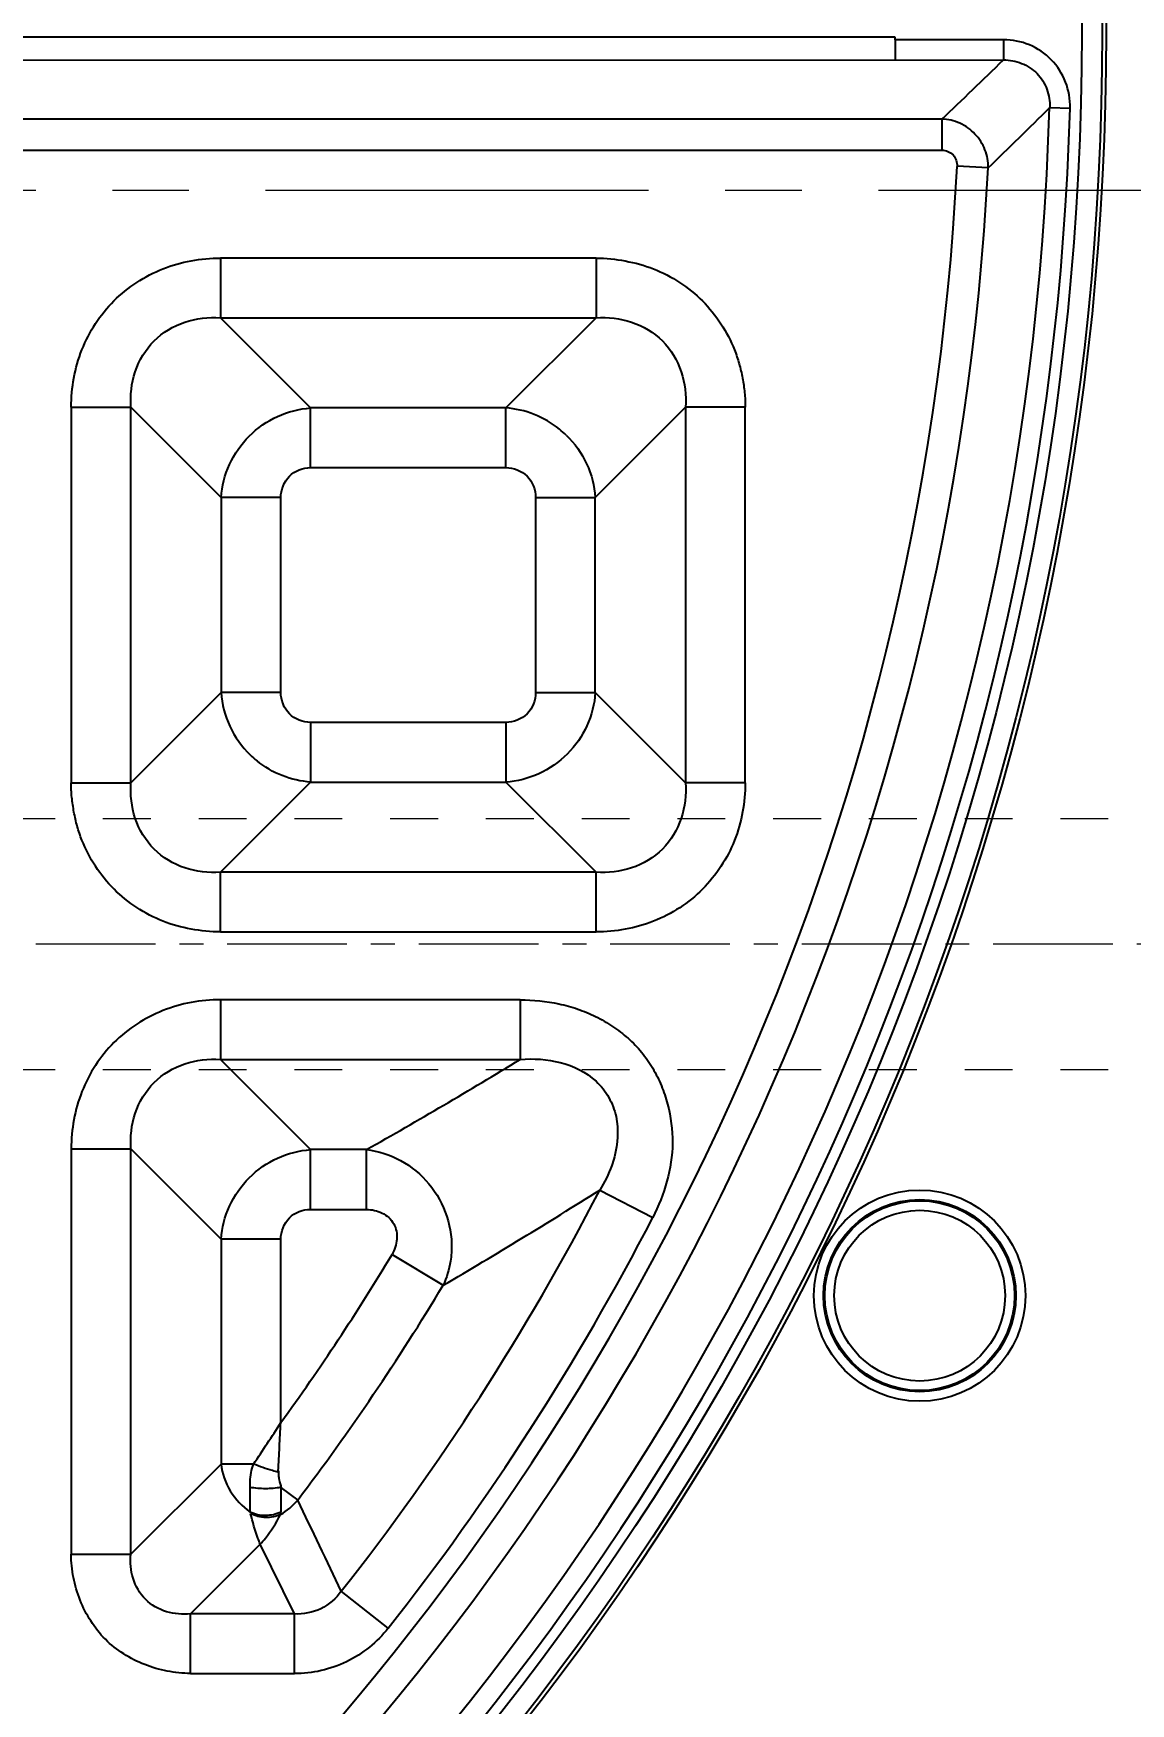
# Model space of a CAD drawing. Header units: millimetres. Extents: x 2141 to 4292, y -4498 to 2648.
# Drawn here: x 3602.3 to 3637.2, y -833.9 to -780.7 of the extents above; entities that cross this region are included whole.
import ezdxf

# ---------------------------------------------------------------- set-up
doc = ezdxf.new("R2010")
doc.units = ezdxf.units.MM
doc.header["$LTSCALE"] = 16.335
doc.header["$PDMODE"] = 3
doc.header["$PDSIZE"] = 0.3125
doc.linetypes.add('CENTER', pattern=[0.6, 0.375, -0.075, 0.075, -0.075])
doc.linetypes.add('HIDDEN', pattern=[0.2, 0.1, -0.1])
doc.layers.get('0').update_dxf_attribs({"linetype": 'CONTINUOUS'})
doc.layers.get('Defpoints').update_dxf_attribs({"linetype": 'CONTINUOUS'})
doc.layers.add('11', color=7, linetype='CONTINUOUS')
doc.layers.add('center', color=1, linetype='CENTER', lineweight=9)
doc.layers.add('cool', color=153, linetype='HIDDEN', lineweight=9)
doc.styles.get("Standard").update_dxf_attribs({"font": 'txt', "width": 0.8})
doc.dimstyles.get("Standard").update_dxf_attribs({"dimtxt": 0.15625, "dimasz": 0.1875, "dimexe": 0.125, "dimexo": 0.0625, "dimtad": 0, "dimtih": 1, "dimtoh": 1, "dimdsep": 46, "dimtxsty": 'Standard', "dimcen": 0.09, "dimadec": 0, "dimazin": 0, "dimtp": 0.01, "dimtm": 0.01, "dimtfac": 1, "dimtofl": 0, "dimtmove": 0, "dimatfit": 3, "dimfxl": 0, "dimtolj": 1, "dimarcsym": 0})

# ---------------------------------------------------------------- blocks, each defined once
blk = doc.blocks.new('*D89')
at = {"color": 4, "lineweight": -2}
blk.add_line((3698.845, -785.718), (3724.555, -785.718), dxfattribs=at)
at = {"layer": 'Defpoints', "color": 0}
for p in [(3555.085, -785.718), (3698.845, -785.718), (3724.555, -785.718)]:
    blk.add_point(p, dxfattribs=at)
at = {"color": 6, "insert": (3729.555, -785.718), "char_height": 5, "attachment_point": 5}
blk.add_mtext('\\A1;0.00', dxfattribs=at)
blk = doc.blocks.new('*D90')
at = {"color": 4, "lineweight": -2}
blk.add_line((3706.275, -756.718), (3724.555, -756.718), dxfattribs=at)
at = {"layer": 'Defpoints', "color": 0}
for p in [(3706.275, -756.718), (3724.555, -756.718), (3555.085, -785.718)]:
    blk.add_point(p, dxfattribs=at)
at = {"color": 6, "insert": (3731.888, -756.718), "char_height": 5, "attachment_point": 5}
blk.add_mtext('\\A1;29.00', dxfattribs=at)
blk = doc.blocks.new('*D91')
at = {"color": 4, "lineweight": -2}
blk.add_line((3664.481, -737.718), (3724.555, -737.718), dxfattribs=at)
at = {"layer": 'Defpoints', "color": 0}
for p in [(3664.481, -737.718), (3724.555, -737.718), (3555.085, -785.718)]:
    blk.add_point(p, dxfattribs=at)
at = {"color": 6, "insert": (3731.888, -737.718), "char_height": 5, "attachment_point": 5}
blk.add_mtext('\\A1;48.00', dxfattribs=at)
blk = doc.blocks.new('*D92')
at = {"color": 4, "lineweight": -2}
blk.add_line((3642.481, -703.718), (3724.555, -703.718), dxfattribs=at)
at = {"layer": 'Defpoints', "color": 0}
for p in [(3642.481, -703.718), (3724.555, -703.718), (3555.085, -785.718)]:
    blk.add_point(p, dxfattribs=at)
at = {"color": 6, "insert": (3731.888, -703.718), "char_height": 5, "attachment_point": 5}
blk.add_mtext('\\A1;82.00', dxfattribs=at)
blk = doc.blocks.new('*D93')
at = {"color": 4, "lineweight": -2}
blk.add_line((3665.052, -688.718), (3724.555, -688.718), dxfattribs=at)
at = {"layer": 'Defpoints', "color": 0}
for p in [(3665.052, -688.718), (3724.555, -688.718), (3555.085, -785.718)]:
    blk.add_point(p, dxfattribs=at)
at = {"color": 6, "insert": (3731.888, -688.718), "char_height": 5, "attachment_point": 5}
blk.add_mtext('\\A1;97.00', dxfattribs=at)
blk = doc.blocks.new('*D94')
at = {"color": 4, "lineweight": -2}
blk.add_line((3602.481, -674.718), (3724.555, -674.718), dxfattribs=at)
at = {"layer": 'Defpoints', "color": 0}
for p in [(3602.481, -674.718), (3724.555, -674.718), (3555.085, -785.718)]:
    blk.add_point(p, dxfattribs=at)
at = {"color": 6, "insert": (3731.888, -674.718), "char_height": 5, "attachment_point": 5}
blk.add_mtext('\\A1;111.00', dxfattribs=at)
blk = doc.blocks.new('*D95')
at = {"color": 4, "lineweight": -2}
blk.add_line((3559.485, -668.718), (3724.555, -668.718), dxfattribs=at)
at = {"layer": 'Defpoints', "color": 0}
for p in [(3559.485, -668.718), (3724.555, -668.718), (3555.085, -785.718)]:
    blk.add_point(p, dxfattribs=at)
at = {"color": 6, "insert": (3732.555, -668.718), "char_height": 5, "attachment_point": 5}
blk.add_mtext('\\A1;117.00', dxfattribs=at)
blk = doc.blocks.new('*D96')
at = {"color": 4, "lineweight": -2}
for p, q in [((3704.555, -667.718), (3714.555, -661.758)), ((3714.555, -661.758), (3724.555, -661.758)), ((3686.461, -667.718), (3704.555, -667.718))]:
    blk.add_line(p, q, dxfattribs=at)
at = {"layer": 'Defpoints', "color": 0}
for p in [(3724.555, -661.758), (3686.461, -667.718), (3555.085, -785.718)]:
    blk.add_point(p, dxfattribs=at)
at = {"color": 6, "insert": (3732.555, -661.758), "char_height": 5, "attachment_point": 5}
blk.add_mtext('\\A1;118.00', dxfattribs=at)
blk = doc.blocks.new('*D97')
at = {"color": 4, "lineweight": -2}
blk.add_line((3689.096, -809.718), (3724.555, -809.718), dxfattribs=at)
at = {"layer": 'Defpoints', "color": 0}
for p in [(3555.085, -785.718), (3689.096, -809.718), (3724.555, -809.718)]:
    blk.add_point(p, dxfattribs=at)
at = {"color": 6, "insert": (3731.888, -809.718), "char_height": 5, "attachment_point": 5}
blk.add_mtext('\\A1;24.00', dxfattribs=at)
blk = doc.blocks.new('*D98')
at = {"color": 4, "lineweight": -2}
blk.add_line((3655.481, -841.718), (3724.555, -841.718), dxfattribs=at)
at = {"layer": 'Defpoints', "color": 0}
for p in [(3555.085, -785.718), (3655.481, -841.718), (3724.555, -841.718)]:
    blk.add_point(p, dxfattribs=at)
at = {"color": 6, "insert": (3731.888, -841.718), "char_height": 5, "attachment_point": 5}
blk.add_mtext('\\A1;56.00', dxfattribs=at)
blk = doc.blocks.new('*D99')
at = {"color": 4, "lineweight": -2}
blk.add_line((3681.593, -867.718), (3724.555, -867.718), dxfattribs=at)
at = {"layer": 'Defpoints', "color": 0}
for p in [(3555.085, -785.718), (3681.593, -867.718), (3724.555, -867.718)]:
    blk.add_point(p, dxfattribs=at)
at = {"color": 6, "insert": (3731.888, -867.718), "char_height": 5, "attachment_point": 5}
blk.add_mtext('\\A1;82.00', dxfattribs=at)
blk = doc.blocks.new('*D100')
at = {"color": 4, "lineweight": -2}
blk.add_line((3591.485, -893.718), (3724.555, -893.718), dxfattribs=at)
at = {"layer": 'Defpoints', "color": 0}
for p in [(3555.085, -785.718), (3591.485, -893.718), (3724.555, -893.718)]:
    blk.add_point(p, dxfattribs=at)
at = {"color": 6, "insert": (3732.888, -893.718), "char_height": 5, "attachment_point": 5}
blk.add_mtext('\\A1;108.00', dxfattribs=at)
blk = doc.blocks.new('*D101')
at = {"color": 4, "lineweight": -2}
blk.add_line((3692.385, -903.718), (3724.555, -903.718), dxfattribs=at)
at = {"layer": 'Defpoints', "color": 0}
for p in [(3555.085, -785.718), (3692.385, -903.718), (3724.555, -903.718)]:
    blk.add_point(p, dxfattribs=at)
at = {"color": 6, "insert": (3732.555, -903.718), "char_height": 5, "attachment_point": 5}
blk.add_mtext('\\A1;118.00', dxfattribs=at)
blk = doc.blocks.new('*D104')
at = {"color": 4, "lineweight": -2}
blk.add_line((3638.081, -699.318), (3638.081, -618.89), dxfattribs=at)
at = {"layer": 'Defpoints', "color": 0}
for p in [(3638.081, -618.89), (3638.081, -699.318), (3555.085, -785.718)]:
    blk.add_point(p, dxfattribs=at)
at = {"color": 6, "insert": (3638.081, -611.556), "char_height": 5, "attachment_point": 5, "rotation": 90}
blk.add_mtext('\\A1;83.00', dxfattribs=at)
blk = doc.blocks.new('*D105')
at = {"color": 4, "lineweight": -2}
blk.add_line((3660.081, -733.318), (3660.081, -618.89), dxfattribs=at)
at = {"layer": 'Defpoints', "color": 0}
for p in [(3660.081, -618.89), (3660.081, -733.318), (3555.085, -785.718)]:
    blk.add_point(p, dxfattribs=at)
at = {"color": 6, "insert": (3660.081, -610.556), "char_height": 5, "attachment_point": 5, "rotation": 90}
blk.add_mtext('\\A1;105.00', dxfattribs=at)
blk = doc.blocks.new('*D106')
at = {"color": 4, "lineweight": -2}
blk.add_line((3683.585, -658.918), (3683.585, -618.89), dxfattribs=at)
at = {"layer": 'Defpoints', "color": 0}
for p in [(3683.585, -618.89), (3683.585, -658.918), (3555.085, -785.718)]:
    blk.add_point(p, dxfattribs=at)
at = {"color": 6, "insert": (3683.585, -609.89), "char_height": 5, "attachment_point": 5, "rotation": 90}
blk.add_mtext('\\A1;128.50', dxfattribs=at)
blk = doc.blocks.new('*D109')
at = {"color": 4, "lineweight": -2}
blk.add_line((3651.081, -846.118), (3651.081, -950.182), dxfattribs=at)
at = {"layer": 'Defpoints', "color": 0}
for p in [(3555.085, -785.718), (3651.081, -846.118), (3651.081, -950.182)]:
    blk.add_point(p, dxfattribs=at)
at = {"color": 6, "insert": (3651.081, -957.516), "char_height": 5, "attachment_point": 5, "rotation": 90}
blk.add_mtext('\\A1;96.00', dxfattribs=at)
blk = doc.blocks.new('*D110')
at = {"color": 4, "lineweight": -2}
blk.add_line((3683.585, -912.518), (3683.585, -950.182), dxfattribs=at)
at = {"layer": 'Defpoints', "color": 0}
for p in [(3555.085, -785.718), (3683.585, -912.518), (3683.585, -950.182)]:
    blk.add_point(p, dxfattribs=at)
at = {"color": 6, "insert": (3683.585, -959.182), "char_height": 5, "attachment_point": 5, "rotation": 90}
blk.add_mtext('\\A1;128.50', dxfattribs=at)
blk = doc.blocks.new('4')
at = {"layer": '11', "color": 3, "linetype": 'Continuous'}
for p, q in [((-12.852, 216.652), (-13.724, 226.616)), ((12.852, 216.656), (13.724, 226.619)), ((-7, 208.127), (-7, 212.136)), ((7, 208.13), (7, 212.139))]:
    blk.add_line(p, q, dxfattribs=at)
for centre, radius, start, end in [((-8.743, 227.051), 5, 94.1093, 185), ((0.026, 105), 127.366, 85.91485, 94.10934), ((8.743, 227.055), 5, 355, 85.9149), ((-7.871, 217.088), 5, 185, 274.0301), ((7.871, 217.092), 5, 265.9963, 355), ((0.026, 105), 107.366, 85.99628, 94.03007), ((0.026, 105), 103.366, 86.13132, 93.8975)]:
    blk.add_arc(centre, radius, start, end, dxfattribs=at)

msp = doc.modelspace()

# ---------------------------------------------------------------- linework, layer by layer
at = {"layer": '11', "color": 7, "linetype": 'Continuous'}
for p, q in [((3629.703, -780.839), (3553.903, -780.839)), ((3629.703, -780.924), (3629.703, -780.839)), ((3633.153, -780.924), (3629.703, -780.924)), ((3629.703, -780.924), (3629.703, -781.567)), ((3633.153, -780.924), (3633.153, -781.567)), ((3553.903, -781.582), (3633.153, -781.567)), ((3634.629, -783.085), (3635.272, -783.103)), ((3631.192, -783.452), (3555.769, -783.452)), ((3631.192, -783.452), (3631.192, -784.442)), ((3555.773, -784.442), (3631.192, -784.442)), ((3632.667, -785.005), (3631.679, -784.954)), ((3620.184, -787.877), (3608.226, -787.877)), ((3608.226, -787.877), (3608.226, -789.778)), ((3620.184, -787.877), (3620.184, -789.778)), ((3608.226, -789.778), (3620.184, -789.778)), ((3608.226, -789.778), (3611.099, -792.651)), ((3617.311, -792.651), (3620.184, -789.778)), ((3603.475, -792.628), (3605.375, -792.628)), ((3603.475, -792.628), (3603.475, -804.586)), ((3605.375, -804.586), (3605.375, -792.628)), ((3608.248, -795.501), (3605.375, -792.628)), ((3617.311, -792.651), (3611.099, -792.651)), ((3611.099, -794.551), (3611.099, -792.651)), ((3617.311, -794.551), (3617.311, -792.651)), ((3623.034, -792.628), (3620.161, -795.501)), ((3624.935, -792.628), (3623.034, -792.628)), ((3623.034, -792.628), (3623.034, -804.586)), ((3624.935, -804.586), (3624.935, -792.628)), ((3611.099, -794.551), (3617.311, -794.551)), ((3610.149, -795.501), (3608.248, -795.501)), ((3608.248, -795.501), (3608.248, -801.713)), ((3610.149, -801.713), (3610.149, -795.501)), ((3618.261, -795.501), (3620.161, -795.501)), ((3618.261, -795.501), (3618.261, -801.713)), ((3620.161, -801.713), (3620.161, -795.501)), ((3605.375, -804.586), (3608.248, -801.713)), ((3610.149, -801.713), (3608.248, -801.713)), ((3618.261, -801.713), (3620.161, -801.713)), ((3620.161, -801.713), (3623.034, -804.586)), ((3617.311, -802.663), (3611.099, -802.663)), ((3611.099, -802.663), (3611.099, -804.564)), ((3617.311, -802.663), (3617.311, -804.564)), ((3603.475, -804.586), (3605.375, -804.586)), ((3611.099, -804.564), (3608.226, -807.437)), ((3611.099, -804.564), (3617.311, -804.564)), ((3620.184, -807.437), (3617.311, -804.564)), ((3624.935, -804.586), (3623.034, -804.586)), ((3620.184, -807.437), (3608.226, -807.437)), ((3608.226, -809.337), (3608.226, -807.437)), ((3620.184, -809.337), (3620.184, -807.437)), ((3608.226, -809.337), (3620.184, -809.337)), ((3617.771, -811.495), (3608.226, -811.495)), ((3608.226, -811.495), (3608.226, -813.395)), ((3617.771, -811.495), (3617.77, -813.395)), ((3608.226, -813.395), (3617.77, -813.395)), ((3608.226, -813.395), (3611.099, -816.268)), ((3603.475, -816.246), (3605.375, -816.246)), ((3603.475, -816.246), (3603.475, -829.154)), ((3608.248, -819.119), (3605.375, -816.246)), ((3605.375, -829.154), (3605.375, -816.246)), ((3612.876, -816.268), (3611.099, -816.268)), ((3611.099, -818.169), (3611.099, -816.268)), ((3612.876, -818.169), (3612.876, -816.268)), ((3620.303, -817.556), (3621.991, -818.429)), ((3611.099, -818.169), (3612.876, -818.169)), ((3610.149, -819.119), (3608.248, -819.119)), ((3608.248, -819.119), (3608.248, -826.281)), ((3610.149, -824.962), (3610.149, -819.119)), ((3613.69, -819.609), (3615.318, -820.589)), ((3605.375, -829.154), (3608.248, -826.281)), ((3609.281, -826.281), (3608.248, -826.281)), ((3609.171, -827.81), (3609.171, -827.021)), ((3610.149, -827.022), (3610.149, -827.81)), ((3610.165, -827.034), (3610.686, -827.429)), ((3603.475, -829.154), (3605.375, -829.154)), ((3609.495, -828.835), (3607.276, -831.054)), ((3610.582, -831.054), (3609.495, -828.835)), ((3613.568, -831.505), (3612.075, -830.329)), ((3610.582, -831.054), (3607.276, -831.054)), ((3607.276, -832.955), (3607.276, -831.054)), ((3610.582, -832.955), (3610.582, -831.054)), ((3607.276, -832.955), (3610.582, -832.955))]:
    msp.add_line(p, q, dxfattribs=at)
for centre, radius in [((3549.081, -780.718), 87.342), ((3549.081, -780.718), 87.216), ((3549.081, -780.718), 86.564), ((3630.486, -820.918), 3.364), ((3630.486, -820.918), 3.062), ((3630.486, -820.918), 3.02), ((3630.486, -820.918), 2.719)]:
    msp.add_circle(centre, radius, dxfattribs=at)
for centre, radius, start, end in [((3472.757, -616.689), 230.026, 313.53302, 314.21047), ((3549.081, -780.718), 85.566, 271.59517, 358.41514), ((3549.081, -780.718), 86.224, 273.80612, 358.41514), ((3467.729, -614.469), 237.248, 314.0441, 314.70702), ((3549.081, -780.72), 82.705, 272.93581, 357.06419), ((3549.081, -780.72), 83.694, 272.93581, 357.06419), ((3555.111, -780.718), 102.032, 186.17935, 344.06282), ((3555.111, -780.718), 101.531, 186.1741, 343.11228), ((3616.933, -795.961), 3.358, 46.7812, 51.626), ((3555.111, -780.718), 102.166, 188.76886, 348.16522), ((3555.111, -780.718), 98.859, 201.24207, 347.83141), ((3611.477, -801.254), 3.358, 226.7812, 231.6258), ((3555.111, -780.718), 100.057, 201.05603, 345.74083), ((3555.111, -780.718), 100.442, 200.91041, 342.92382), ((3555.111, -780.718), 100.141, 200.91041, 342.92304), ((3525.987, -662.63), 176.506, 299.48983, 301.33227), ((3549.081, -780.718), 80.184, 321.77762, 332.65105), ((3522.711, -662.805), 182.953, 300.40977, 302.23724), ((3549.081, -780.718), 82.085, 321.77764, 332.65107), ((3549.081, -780.718), 75.411, 324.07664, 328.95453), ((3549.081, -780.718), 77.311, 322.8295, 328.95454), ((3511.334, -760.884), 117.773, 326.27017, 327.03814), ((3275.609, -989.689), 372.296, 25.34349, 25.83845)]:
    msp.add_arc(centre, radius, start, end, dxfattribs=at)
for points, knots in [([(3635.272, -783.103), (3635.28, -782.822), (3635.185, -782.251), (3634.718, -781.521), (3634.002, -781.035), (3633.434, -780.924), (3633.153, -780.924)], [0, 0, 0, 0, 0.250012, 0.500024, 0.75002, 1, 1, 1, 1]), ([(3633.153, -781.567), (3633.349, -781.564), (3633.747, -781.64), (3634.255, -781.972), (3634.573, -782.489), (3634.637, -782.889), (3634.629, -783.085)], [0, 0, 0, 0, 0.249805, 0.500049, 0.750235, 1, 1, 1, 1]), ([(3632.667, -785.005), (3632.673, -784.809), (3632.602, -784.409), (3632.274, -783.901), (3631.784, -783.548), (3631.388, -783.456), (3631.192, -783.452)], [0, 0, 0, 0, 0.249501, 0.500004, 0.750504, 1, 1, 1, 1]), ([(3631.192, -784.442), (3631.257, -784.444), (3631.389, -784.469), (3631.558, -784.582), (3631.662, -784.756), (3631.68, -784.889), (3631.679, -784.954)], [0, 0, 0, 0, 0.250037, 0.499988, 0.749995, 1, 1, 1, 1]), ([(3603.475, -792.628), (3603.475, -792.007), (3603.7, -790.751), (3604.744, -789.146), (3606.349, -788.102), (3607.605, -787.877), (3608.226, -787.877)], [0, 0, 0, 0, 0.250128, 0.500002, 0.74987, 1, 1, 1, 1]), ([(3620.184, -787.877), (3620.495, -787.877), (3621.118, -787.946), (3622.027, -788.188), (3622.86, -788.629), (3623.595, -789.218), (3624.187, -789.951), (3624.547, -790.649), (3624.748, -791.24), (3624.851, -791.697), (3624.92, -792.16), (3624.939, -792.473), (3624.935, -792.628)], [0, 0, 0, 0, 0.124949, 0.249928, 0.374886, 0.49998, 0.624887, 0.749957, 0.812436, 0.874921, 0.937537, 1, 1, 1, 1]), ([(3605.375, -792.628), (3605.353, -792.249), (3605.434, -791.468), (3606.045, -790.447), (3607.066, -789.837), (3607.847, -789.755), (3608.226, -789.778)], [0, 0, 0, 0, 0.24931, 0.500088, 0.750809, 1, 1, 1, 1]), ([(3620.184, -789.778), (3620.563, -789.755), (3621.344, -789.837), (3622.365, -790.448), (3622.975, -791.469), (3623.057, -792.249), (3623.034, -792.628)], [0, 0, 0, 0, 0.249311, 0.500088, 0.75081, 1, 1, 1, 1]), ([(3608.248, -795.501), (3608.273, -795.14), (3608.458, -794.416), (3609.097, -793.499), (3610.014, -792.86), (3610.738, -792.675), (3611.099, -792.651)], [0, 0, 0, 0, 0.248747, 0.500042, 0.751306, 1, 1, 1, 1]), ([(3619.017, -793.328), (3618.776, -793.132), (3618.233, -792.811), (3617.618, -792.671), (3617.311, -792.651)], [0, 0, 0, 0, 0.502359, 1, 1, 1, 1]), ([(3619.232, -793.514), (3619.501, -793.774), (3619.945, -794.394), (3620.136, -795.132), (3620.161, -795.501)], [0, 0, 0, 0, 0.502569, 1, 1, 1, 1]), ([(3610.149, -795.501), (3610.149, -795.258), (3610.341, -794.743), (3610.856, -794.551), (3611.099, -794.551)], [0, 0, 0, 0, 0.500117, 1, 1, 1, 1]), ([(3617.311, -794.551), (3617.554, -794.551), (3618.069, -794.743), (3618.261, -795.258), (3618.261, -795.501)], [0, 0, 0, 0, 0.500117, 1, 1, 1, 1]), ([(3608.248, -801.713), (3608.273, -802.082), (3608.465, -802.821), (3608.909, -803.44), (3609.178, -803.7)], [0, 0, 0, 0, 0.49743, 1, 1, 1, 1]), ([(3611.099, -802.663), (3610.856, -802.663), (3610.341, -802.471), (3610.149, -801.956), (3610.149, -801.713)], [0, 0, 0, 0, 0.500117, 1, 1, 1, 1]), ([(3620.161, -801.713), (3620.137, -802.075), (3619.952, -802.799), (3619.313, -803.716), (3618.396, -804.354), (3617.672, -804.539), (3617.311, -804.564)], [0, 0, 0, 0, 0.248747, 0.500042, 0.751306, 1, 1, 1, 1]), ([(3618.261, -801.713), (3618.261, -801.956), (3618.069, -802.471), (3617.554, -802.663), (3617.311, -802.663)], [0, 0, 0, 0, 0.500117, 1, 1, 1, 1]), ([(3611.099, -804.564), (3610.791, -804.543), (3610.176, -804.403), (3609.632, -804.084), (3609.392, -803.886)], [0, 0, 0, 0, 0.497812, 1, 1, 1, 1]), ([(3608.226, -809.337), (3607.914, -809.338), (3607.291, -809.268), (3606.382, -809.027), (3605.55, -808.585), (3604.815, -807.996), (3604.223, -807.263), (3603.862, -806.566), (3603.661, -805.974), (3603.559, -805.517), (3603.489, -805.054), (3603.471, -804.742), (3603.475, -804.586)], [0, 0, 0, 0, 0.124949, 0.249928, 0.374886, 0.49998, 0.624887, 0.749957, 0.812436, 0.874921, 0.937537, 1, 1, 1, 1]), ([(3608.226, -807.437), (3607.846, -807.459), (3607.066, -807.378), (3606.045, -806.767), (3605.435, -805.746), (3605.353, -804.965), (3605.375, -804.586)], [0, 0, 0, 0, 0.24931, 0.500088, 0.750809, 1, 1, 1, 1]), ([(3624.935, -804.586), (3624.935, -805.207), (3624.71, -806.463), (3623.666, -808.068), (3622.061, -809.112), (3620.805, -809.337), (3620.184, -809.337)], [0, 0, 0, 0, 0.250128, 0.500002, 0.74987, 1, 1, 1, 1]), ([(3623.034, -804.586), (3623.057, -804.966), (3622.975, -805.746), (3622.364, -806.767), (3621.343, -807.377), (3620.563, -807.459), (3620.184, -807.437)], [0, 0, 0, 0, 0.24931, 0.500088, 0.750809, 1, 1, 1, 1]), ([(3608.226, -811.495), (3607.605, -811.495), (3606.351, -811.725), (3604.743, -812.764), (3603.703, -814.37), (3603.475, -815.625), (3603.475, -816.246)], [0, 0, 0, 0, 0.250175, 0.500039, 0.749875, 1, 1, 1, 1]), ([(3617.771, -811.495), (3618.184, -811.504), (3618.805, -811.56), (3619.604, -811.778), (3620.178, -812.018), (3620.717, -812.331), (3621.211, -812.711), (3621.646, -813.158), (3622.002, -813.669), (3622.275, -814.229), (3622.539, -815.014), (3622.677, -816.052), (3622.483, -817.288), (3622.176, -818.06), (3621.991, -818.429)], [0, 0, 0, 0, 0.124931, 0.187382, 0.249894, 0.312563, 0.375328, 0.437909, 0.500357, 0.562976, 0.625694, 0.750409, 0.875213, 1, 1, 1, 1]), ([(3605.375, -816.246), (3605.353, -815.866), (3605.434, -815.086), (3606.045, -814.065), (3607.066, -813.454), (3607.847, -813.372), (3608.226, -813.395)], [0, 0, 0, 0, 0.24931, 0.500088, 0.750809, 1, 1, 1, 1]), ([(3617.771, -813.395), (3618.195, -813.363), (3619.064, -813.406), (3620.072, -813.9), (3620.618, -814.588), (3620.926, -815.409), (3620.877, -816.085), (3620.769, -816.5)], [0, 0, 0, 0, 0.247643, 0.49733, 0.623994, 0.750548, 1, 1, 1, 1]), ([(3608.248, -819.119), (3608.273, -818.757), (3608.458, -818.033), (3609.097, -817.116), (3610.014, -816.478), (3610.738, -816.292), (3611.099, -816.268)], [0, 0, 0, 0, 0.248747, 0.500042, 0.751306, 1, 1, 1, 1]), ([(3612.875, -816.268), (3613.253, -816.309), (3614.009, -816.553), (3614.922, -817.317), (3615.506, -818.366), (3615.608, -819.166), (3615.581, -819.555)], [0, 0, 0, 0, 0.244735, 0.495775, 0.74933, 1, 1, 1, 1]), ([(3620.769, -816.5), (3620.744, -816.594), (3620.629, -816.962), (3620.456, -817.311), (3620.303, -817.556)], [0, 0, 0, 0, 0.251281, 1, 1, 1, 1]), ([(3610.149, -819.119), (3610.149, -818.875), (3610.341, -818.36), (3610.856, -818.169), (3611.099, -818.169)], [0, 0, 0, 0, 0.500117, 1, 1, 1, 1]), ([(3612.876, -818.169), (3613.045, -818.176), (3613.303, -818.231), (3613.592, -818.419), (3613.754, -818.622), (3613.843, -818.867), (3613.856, -819.21), (3613.771, -819.461), (3613.69, -819.609)], [0, 0, 0, 0, 0.249291, 0.374767, 0.500045, 0.625501, 0.750821, 1, 1, 1, 1]), ([(3615.581, -819.555), (3615.575, -819.645), (3615.534, -819.999), (3615.429, -820.347), (3615.318, -820.589)], [0, 0, 0, 0, 0.25293, 1, 1, 1, 1]), ([(3610.068, -826.497), (3610.083, -826.243), (3610.105, -825.731), (3610.135, -825.22), (3610.149, -824.962)], [0, 0, 0, 0, 0.496105, 1, 1, 1, 1]), ([(3608.248, -826.281), (3608.28, -826.58), (3608.487, -827.176), (3608.919, -827.634), (3609.171, -827.81)], [0, 0, 0, 0, 0.494345, 1, 1, 1, 1]), ([(3609.171, -827.021), (3609.169, -826.96), (3609.169, -826.71), (3609.21, -826.456), (3609.281, -826.281)], [0, 0, 0, 0, 0.243242, 1, 1, 1, 1]), ([(3610.074, -826.544), (3610.009, -826.528), (3609.74, -826.452), (3609.476, -826.361), (3609.281, -826.28)], [0, 0, 0, 0, 0.240914, 1, 1, 1, 1]), ([(3610.068, -826.497), (3610.079, -826.543), (3610.076, -826.639), (3610.088, -826.823), (3610.148, -826.948), (3610.165, -827.034)], [0, 0, 0, 0, 0.261448, 0.518469, 1, 1, 1, 1]), ([(3610.149, -827.021), (3609.988, -827.054), (3609.66, -827.077), (3609.331, -827.055), (3609.171, -827.022)], [0, 0, 0, 0, 0.501305, 1, 1, 1, 1]), ([(3610.149, -827.81), (3609.998, -827.882), (3609.661, -827.958), (3609.321, -827.884), (3609.171, -827.81)], [0, 0, 0, 0, 0.5, 1, 1, 1, 1]), ([(3610.143, -827.886), (3609.996, -827.954), (3609.664, -828.02), (3609.336, -827.938), (3609.189, -827.863)], [0, 0, 0, 0, 0.496122, 1, 1, 1, 1]), ([(3609.495, -828.835), (3609.468, -828.77), (3609.345, -828.452), (3609.253, -828.124), (3609.189, -827.863)], [0, 0, 0, 0, 0.207773, 1, 1, 1, 1]), ([(3609.495, -828.835), (3609.552, -828.773), (3609.8, -828.48), (3610.003, -828.151), (3610.143, -827.887)], [0, 0, 0, 0, 0.219282, 1, 1, 1, 1]), ([(3607.276, -832.955), (3607.027, -832.944), (3606.529, -832.895), (3605.805, -832.689), (3605.137, -832.346), (3604.541, -831.884), (3604.079, -831.29), (3603.738, -830.62), (3603.53, -829.901), (3603.469, -829.402), (3603.475, -829.154)], [0, 0, 0, 0, 0.125127, 0.25009, 0.375277, 0.500349, 0.625258, 0.750283, 0.875123, 1, 1, 1, 1]), ([(3607.276, -831.054), (3607.021, -831.076), (3606.493, -831.039), (3605.791, -830.638), (3605.39, -829.936), (3605.353, -829.408), (3605.375, -829.154)], [0, 0, 0, 0, 0.24828, 0.500157, 0.751935, 1, 1, 1, 1]), ([(3612.075, -830.329), (3611.909, -830.562), (3611.457, -830.956), (3610.867, -831.068), (3610.582, -831.054)], [0, 0, 0, 0, 0.5, 1, 1, 1, 1]), ([(3613.568, -831.505), (3613.217, -831.951), (3612.301, -832.696), (3611.15, -832.955), (3610.582, -832.955)], [0, 0, 0, 0, 0.500008, 1, 1, 1, 1])]:
    msp.add_open_spline(points, degree=3, knots=knots, dxfattribs=at)
for points in [[(3610.143, -827.887), (3610.347, -827.766), (3610.533, -827.61), (3610.686, -827.429)], [(3609.196, -827.847), (3609.192, -827.83), (3609.185, -827.812), (3609.178, -827.795)], [(3610.143, -827.887), (3610.15, -827.862), (3610.151, -827.836), (3610.149, -827.81)]]:
    msp.add_open_spline(points, degree=3, dxfattribs=at)
at = {"layer": 'center', "color": 1, "linetype": 'CENTER', "ltscale": 1.990336}
msp.add_line((3395.084, -785.718), (3715.086, -785.718), dxfattribs=at)
at = {"layer": 'cool', "ltscale": 0.932966}
for p, q in [((3409.415, -805.718), (3700.755, -805.718)), ((3409.415, -813.718), (3700.755, -813.718))]:
    msp.add_line(p, q, dxfattribs=at)
at = {"layer": 'cool', "color": 1, "linetype": 'CENTER', "ltscale": 0.621977}
msp.add_line((3395.085, -809.718), (3715.085, -809.718), dxfattribs=at)

# ---------------------------------------------------------------- block references
at = {"rotation": 237.4999999999838}
msp.add_blockref('4', (3466.568, -724.28), dxfattribs=at)

# ---------------------------------------------------------------- dimensions: what is measured, and where the dimension line sits
for feature_location, offset, dtype, origin, picture, middle in [((3683.585, -658.918), (0, 40.029), 1, (3555.085, -785.718), '*D106', (3683.585, -609.89)), ((3660.081, -733.318), (0, 114.429), 1, (3555.085, -785.718), '*D105', (3660.081, -610.556)), ((3638.081, -699.318), (0, 80.429), 1, (3555.085, -785.718), '*D104', (3638.081, -611.556)), ((3686.461, -667.718), (38.094, 5.961), 0, (3555.085, -785.718), '*D96', (3732.555, -661.758)), ((3559.485, -668.718), (165.07, 0), 0, (3555.085, -785.718), '*D95', (3732.555, -668.718)), ((3602.481, -674.718), (122.074, 0), 0, (3555.085, -785.718), '*D94', (3731.888, -674.718)), ((3665.052, -688.718), (59.503, 0), 0, (3555.085, -785.718), '*D93', (3731.888, -688.718)), ((3642.481, -703.718), (82.074, 0), 0, (3555.085, -785.718), '*D92', (3731.888, -703.718)), ((3664.481, -737.718), (60.074, 0), 0, (3555.085, -785.718), '*D91', (3731.888, -737.718)), ((3706.275, -756.718), (18.28, 0), 0, (3555.085, -785.718), '*D90', (3731.888, -756.718)), ((3698.844804246, -785.718474448), (25.710224106, 0), 0, (3555.084955475, -785.718474448), '*D89', (3729.555028353, -785.718474448)), ((3689.096, -809.718), (35.459, 0), 0, (3555.085, -785.718), '*D97', (3731.888, -809.718)), ((3655.481, -841.718), (69.074, 0), 0, (3555.085, -785.718), '*D98', (3731.888, -841.718)), ((3681.593, -867.718), (42.962, 0), 0, (3555.085, -785.718), '*D99', (3731.888, -867.718)), ((3591.485, -893.718), (133.07, 0), 0, (3555.085, -785.718), '*D100', (3732.888, -893.718)), ((3692.385, -903.718), (32.17, 0), 0, (3555.085, -785.718), '*D101', (3732.555, -903.718)), ((3651.081, -846.118), (0, -104.064), 1, (3555.085, -785.718), '*D109', (3651.081, -957.516)), ((3683.585, -912.518), (0, -37.664), 1, (3555.085, -785.718), '*D110', (3683.585, -959.182))]:
    dim = msp.add_ordinate_dim(feature_location=feature_location, offset=offset, dtype=dtype, origin=origin, dimstyle='Standard', override={"dimtxt": 5, "dimasz": 5, "dimexe": 0, "dimexo": 0, "dimgap": 0, "dimtih": 0, "dimtoh": 0, "dimzin": 0, "dimcen": 0, "dimclrd": 4, "dimclre": 4, "dimclrt": 6, "dimadec": 2, "dimtp": 0, "dimtm": 0, "dimtzin": 0})
    dim.commit()
    dim.dimension.update_dxf_attribs({"geometry": picture, "text_midpoint": middle})

doc.saveas('drawing.dxf')
